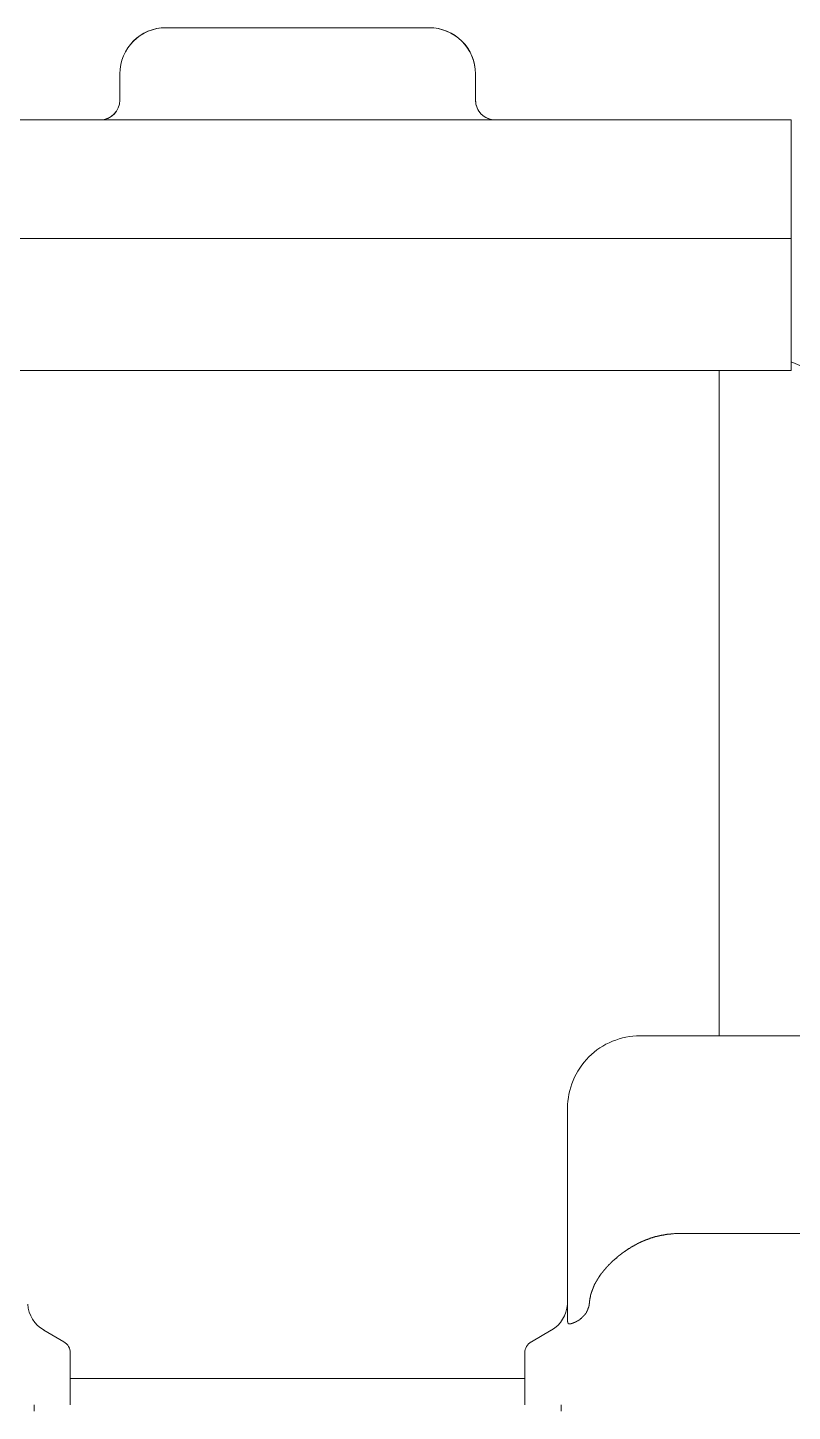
# Model space of a CAD drawing. Header units: millimetres. Extents: x 5194 to 16594, y 329 to 7592.
# Drawn here: x 10217.4 to 10333.5, y 3955.2 to 4165.2 of the extents above; entities that cross this region are included whole.
import ezdxf

# ---------------------------------------------------------------- set-up
doc = ezdxf.new("R2010")
doc.units = ezdxf.units.MM
doc.header["$MEASUREMENT"] = 0
doc.layers.add('PDF_Geometry', color=7, linetype='Continuous', true_color=0x231f20)

msp = doc.modelspace()

# ---------------------------------------------------------------- linework, layer by layer
at = {"layer": 'PDF_Geometry', "color": 0, "lineweight": 9}
for p, q in [((10238.4, 4165.17), (10278.4, 4165.17)), ((10278.4, 4165.17), (10238.42, 4165.17)), ((10231.4, 4158.18), (10231.38, 4154.18)), ((10231.38, 4154.18), (10231.38, 4158.18)), ((10285.41, 4158.18), (10285.41, 4154.18)), ((10285.41, 4154.18), (10285.41, 4158.18)), ((10183.39, 4151.18), (10333.37, 4151.18)), ((10333.37, 4113.16), (10333.37, 4151.17)), ((10333.37, 4133.18), (10183.39, 4133.18)), ((10451.55, 4064.5), (10333.37, 4114.47)), ((10333.37, 4113.16), (10183.39, 4113.16)), ((10322.39, 4012.18), (10322.39, 4113.16)), ((10310.41, 4012.18), (10366.39, 4012.18)), ((10299.38, 3968.82), (10299.38, 4001.19)), ((10311.85, 3981.41), (10311.81, 3981.41)), ((10311.81, 3981.41), (10311.81, 3981.38)), ((10311.88, 3981.43), (10311.85, 3981.41)), ((10311.9, 3981.43), (10311.88, 3981.43)), ((10311.92, 3981.45), (10311.9, 3981.43)), ((10311.94, 3981.45), (10311.92, 3981.45)), ((10311.99, 3981.45), (10311.94, 3981.45)), ((10312.03, 3981.47), (10311.99, 3981.47)), ((10311.99, 3981.47), (10311.99, 3981.45)), ((10312.08, 3981.5), (10312.03, 3981.5)), ((10312.03, 3981.5), (10312.03, 3981.47)), ((10312.12, 3981.5), (10312.08, 3981.5)), ((10312.17, 3981.52), (10312.12, 3981.52)), ((10312.12, 3981.52), (10312.12, 3981.5)), ((10312.21, 3981.52), (10312.17, 3981.52)), ((10312.26, 3981.54), (10312.21, 3981.54)), ((10312.21, 3981.54), (10312.21, 3981.52)), ((10312.28, 3981.56), (10312.26, 3981.54)), ((10312.3, 3981.56), (10312.28, 3981.56)), ((10312.32, 3981.56), (10312.3, 3981.56)), ((10312.35, 3981.59), (10312.32, 3981.56)), ((10312.37, 3981.59), (10312.35, 3981.59)), ((10312.41, 3981.59), (10312.37, 3981.59)), ((10312.44, 3981.61), (10312.41, 3981.61)), ((10312.41, 3981.61), (10312.41, 3981.59)), ((10312.46, 3981.61), (10312.44, 3981.61)), ((10312.48, 3981.63), (10312.46, 3981.63)), ((10312.46, 3981.63), (10312.46, 3981.61)), ((10312.5, 3981.63), (10312.48, 3981.63)), ((10312.53, 3981.63), (10312.5, 3981.63)), ((10312.55, 3981.63), (10312.53, 3981.63)), ((10312.59, 3981.65), (10312.55, 3981.63)), ((10312.62, 3981.65), (10312.59, 3981.65)), ((10312.64, 3981.65), (10312.62, 3981.65)), ((10312.66, 3981.68), (10312.64, 3981.68)), ((10312.64, 3981.68), (10312.64, 3981.65)), ((10312.68, 3981.68), (10312.66, 3981.68)), ((10312.71, 3981.7), (10312.68, 3981.7)), ((10312.68, 3981.7), (10312.68, 3981.68)), ((10313, 3981.74), (10312.71, 3981.7)), ((10313.04, 3981.77), (10313, 3981.77)), ((10313, 3981.77), (10313, 3981.74)), ((10313.07, 3981.77), (10313.04, 3981.77)), ((10313.09, 3981.77), (10313.07, 3981.77)), ((10313.13, 3981.77), (10313.09, 3981.77)), ((10313.18, 3981.79), (10313.13, 3981.79)), ((10313.13, 3981.79), (10313.13, 3981.77)), ((10313.2, 3981.79), (10313.18, 3981.79)), ((10313.22, 3981.81), (10313.2, 3981.79)), ((10313.25, 3981.81), (10313.22, 3981.81)), ((10313.29, 3981.83), (10313.25, 3981.81)), ((10313.34, 3981.83), (10313.29, 3981.83)), ((10313.36, 3981.83), (10313.34, 3981.83)), ((10313.38, 3981.83), (10313.36, 3981.83)), ((10313.4, 3981.86), (10313.38, 3981.83)), ((10313.43, 3981.86), (10313.4, 3981.86)), ((10313.45, 3981.86), (10313.43, 3981.86)), ((10313.47, 3981.86), (10313.45, 3981.86)), ((10313.52, 3981.88), (10313.47, 3981.88)), ((10313.47, 3981.88), (10313.47, 3981.86)), ((10313.54, 3981.88), (10313.52, 3981.88)), ((10313.56, 3981.88), (10313.54, 3981.88)), ((10313.58, 3981.88), (10313.56, 3981.88)), ((10313.61, 3981.88), (10313.58, 3981.88)), ((10313.65, 3981.9), (10313.61, 3981.88)), ((10313.7, 3981.9), (10313.65, 3981.9)), ((10313.72, 3981.9), (10313.7, 3981.9)), ((10313.74, 3981.92), (10313.72, 3981.9)), ((10313.76, 3981.92), (10313.74, 3981.92)), ((10313.79, 3981.92), (10313.76, 3981.92)), ((10313.81, 3981.95), (10313.79, 3981.92)), ((10313.83, 3981.95), (10313.81, 3981.95)), ((10313.88, 3981.95), (10313.83, 3981.95)), ((10313.9, 3981.95), (10313.88, 3981.95)), ((10313.92, 3981.95), (10313.9, 3981.95)), ((10313.94, 3981.95), (10313.92, 3981.95)), ((10313.97, 3981.95), (10313.94, 3981.95)), ((10313.99, 3981.97), (10313.97, 3981.95)), ((10314.01, 3981.97), (10313.99, 3981.97)), ((10314.06, 3981.97), (10314.01, 3981.97)), ((10314.1, 3981.97), (10314.06, 3981.97)), ((10314.12, 3981.99), (10314.1, 3981.99)), ((10314.1, 3981.99), (10314.1, 3981.97)), ((10314.15, 3981.99), (10314.12, 3981.99)), ((10314.17, 3981.99), (10314.15, 3981.99)), ((10314.19, 3981.99), (10314.17, 3981.99)), ((10314.21, 3982.01), (10314.19, 3982.01)), ((10314.19, 3982.01), (10314.19, 3981.99)), ((10314.26, 3982.01), (10314.21, 3982.01)), ((10314.28, 3982.01), (10314.26, 3982.01)), ((10314.46, 3982.04), (10314.28, 3982.01)), ((10314.48, 3982.04), (10314.46, 3982.04)), ((10314.53, 3982.06), (10314.48, 3982.04)), ((10314.55, 3982.06), (10314.53, 3982.06)), ((10314.57, 3982.06), (10314.55, 3982.06)), ((10314.62, 3982.06), (10314.57, 3982.06)), ((10314.66, 3982.06), (10314.62, 3982.06)), ((10314.69, 3982.06), (10314.66, 3982.06)), ((10314.71, 3982.06), (10314.69, 3982.06)), ((10314.73, 3982.06), (10314.71, 3982.06)), ((10314.75, 3982.08), (10314.73, 3982.06)), ((10314.8, 3982.08), (10314.75, 3982.08)), ((10314.82, 3982.08), (10314.8, 3982.08)), ((10314.84, 3982.08), (10314.82, 3982.08)), ((10314.87, 3982.08), (10314.84, 3982.08)), ((10314.89, 3982.08), (10314.87, 3982.08)), ((10314.91, 3982.1), (10314.89, 3982.08)), ((10314.93, 3982.1), (10314.91, 3982.1)), ((10314.98, 3982.1), (10314.93, 3982.1)), ((10315, 3982.1), (10314.98, 3982.1)), ((10315.02, 3982.1), (10315, 3982.1)), ((10315.05, 3982.1), (10315.02, 3982.1)), ((10315.07, 3982.1), (10315.05, 3982.1)), ((10315.09, 3982.13), (10315.07, 3982.13)), ((10315.07, 3982.13), (10315.07, 3982.1)), ((10315.11, 3982.13), (10315.09, 3982.13)), ((10315.14, 3982.13), (10315.11, 3982.13)), ((10315.43, 3982.15), (10315.14, 3982.13)), ((10315.45, 3982.15), (10315.43, 3982.15)), ((10315.79, 3982.17), (10315.45, 3982.15)), ((10315.81, 3982.17), (10315.79, 3982.17)), ((10315.83, 3982.17), (10315.81, 3982.17)), ((10316.51, 3982.17), (10315.83, 3982.17)), ((10316.53, 3982.17), (10316.51, 3982.17)), ((10388.38, 3982.17), (10316.53, 3982.17)), ((10307.88, 3979.34), (10307.86, 3979.31)), ((10307.86, 3979.31), (10307.86, 3979.29)), ((10307.91, 3979.34), (10307.88, 3979.34)), ((10307.95, 3979.36), (10307.91, 3979.34)), ((10307.97, 3979.4), (10307.95, 3979.38)), ((10307.95, 3979.38), (10307.95, 3979.36)), ((10308, 3979.4), (10307.97, 3979.4)), ((10308.04, 3979.43), (10308, 3979.4)), ((10308.06, 3979.43), (10308.04, 3979.43)), ((10308.09, 3979.47), (10308.06, 3979.45)), ((10308.06, 3979.45), (10308.06, 3979.43)), ((10308.11, 3979.49), (10308.09, 3979.47)), ((10308.13, 3979.49), (10308.11, 3979.49)), ((10308.15, 3979.52), (10308.13, 3979.49)), ((10308.2, 3979.54), (10308.15, 3979.54)), ((10308.15, 3979.54), (10308.15, 3979.52)), ((10308.22, 3979.54), (10308.2, 3979.54)), ((10308.24, 3979.56), (10308.22, 3979.54)), ((10308.27, 3979.61), (10308.24, 3979.58)), ((10308.24, 3979.58), (10308.24, 3979.56)), ((10308.29, 3979.61), (10308.27, 3979.61)), ((10308.33, 3979.63), (10308.29, 3979.61)), ((10308.38, 3979.65), (10308.33, 3979.65)), ((10308.33, 3979.65), (10308.33, 3979.63)), ((10308.42, 3979.7), (10308.38, 3979.7)), ((10308.38, 3979.7), (10308.38, 3979.67)), ((10308.38, 3979.67), (10308.38, 3979.65)), ((10308.45, 3979.72), (10308.42, 3979.7)), ((10308.47, 3979.72), (10308.45, 3979.72)), ((10308.49, 3979.76), (10308.47, 3979.74)), ((10308.47, 3979.74), (10308.47, 3979.72)), ((10308.51, 3979.76), (10308.49, 3979.76)), ((10308.56, 3979.79), (10308.51, 3979.76)), ((10308.6, 3979.81), (10308.56, 3979.81)), ((10308.56, 3979.81), (10308.56, 3979.79)), ((10308.63, 3979.83), (10308.6, 3979.81)), ((10308.65, 3979.83), (10308.63, 3979.83)), ((10308.67, 3979.88), (10308.65, 3979.85)), ((10308.65, 3979.85), (10308.65, 3979.83)), ((10308.69, 3979.88), (10308.67, 3979.88)), ((10308.72, 3979.88), (10308.69, 3979.88)), ((10308.74, 3979.9), (10308.72, 3979.88)), ((10308.78, 3979.92), (10308.74, 3979.92)), ((10308.74, 3979.92), (10308.74, 3979.9)), ((10308.83, 3979.94), (10308.78, 3979.92)), ((10308.85, 3979.97), (10308.83, 3979.97)), ((10308.83, 3979.97), (10308.83, 3979.94)), ((10308.87, 3979.97), (10308.85, 3979.97)), ((10308.9, 3979.99), (10308.87, 3979.97)), ((10308.92, 3980.01), (10308.9, 3979.99)), ((10308.96, 3980.03), (10308.92, 3980.01)), ((10308.99, 3980.03), (10308.96, 3980.03)), ((10309.01, 3980.08), (10308.99, 3980.06)), ((10308.99, 3980.06), (10308.99, 3980.03)), ((10309.03, 3980.1), (10309.01, 3980.08)), ((10309.05, 3980.1), (10309.03, 3980.1)), ((10309.07, 3980.1), (10309.05, 3980.1)), ((10309.12, 3980.15), (10309.07, 3980.12)), ((10309.07, 3980.12), (10309.07, 3980.1)), ((10309.16, 3980.15), (10309.12, 3980.15)), ((10309.19, 3980.17), (10309.16, 3980.17)), ((10309.16, 3980.17), (10309.16, 3980.15)), ((10309.21, 3980.19), (10309.19, 3980.17)), ((10309.25, 3980.21), (10309.21, 3980.21)), ((10309.21, 3980.21), (10309.21, 3980.19)), ((10309.3, 3980.24), (10309.25, 3980.21)), ((10309.34, 3980.26), (10309.3, 3980.26)), ((10309.3, 3980.26), (10309.3, 3980.24)), ((10309.37, 3980.28), (10309.34, 3980.28)), ((10309.34, 3980.28), (10309.34, 3980.26)), ((10309.39, 3980.3), (10309.37, 3980.28)), ((10309.43, 3980.33), (10309.39, 3980.3)), ((10309.48, 3980.33), (10309.43, 3980.33)), ((10309.52, 3980.35), (10309.48, 3980.35)), ((10309.48, 3980.35), (10309.48, 3980.33)), ((10309.55, 3980.37), (10309.52, 3980.37)), ((10309.52, 3980.37), (10309.52, 3980.35)), ((10309.57, 3980.39), (10309.55, 3980.37)), ((10309.59, 3980.42), (10309.57, 3980.39)), ((10309.61, 3980.42), (10309.59, 3980.42)), ((10309.66, 3980.44), (10309.61, 3980.42)), ((10309.7, 3980.46), (10309.66, 3980.44)), ((10309.75, 3980.46), (10309.7, 3980.46)), ((10309.77, 3980.51), (10309.75, 3980.48)), ((10309.75, 3980.48), (10309.75, 3980.46)), ((10309.79, 3980.51), (10309.77, 3980.51)), ((10309.84, 3980.53), (10309.79, 3980.51)), ((10309.88, 3980.55), (10309.84, 3980.53)), ((10309.91, 3980.57), (10309.88, 3980.55)), ((10309.93, 3980.57), (10309.91, 3980.57)), ((10309.95, 3980.6), (10309.93, 3980.6)), ((10309.93, 3980.6), (10309.93, 3980.57)), ((10309.97, 3980.62), (10309.95, 3980.6)), ((10310, 3980.64), (10309.97, 3980.62)), ((10310.04, 3980.64), (10310, 3980.64)), ((10310.06, 3980.66), (10310.04, 3980.64)), ((10310.09, 3980.66), (10310.06, 3980.66)), ((10310.13, 3980.69), (10310.09, 3980.69)), ((10310.09, 3980.69), (10310.09, 3980.66)), ((10310.15, 3980.71), (10310.13, 3980.71)), ((10310.13, 3980.71), (10310.13, 3980.69)), ((10310.18, 3980.71), (10310.15, 3980.71)), ((10310.22, 3980.73), (10310.18, 3980.71)), ((10310.24, 3980.75), (10310.22, 3980.75)), ((10310.22, 3980.75), (10310.22, 3980.73)), ((10310.27, 3980.75), (10310.24, 3980.75)), ((10310.29, 3980.75), (10310.27, 3980.75)), ((10310.31, 3980.78), (10310.29, 3980.75)), ((10310.36, 3980.8), (10310.31, 3980.8)), ((10310.31, 3980.8), (10310.31, 3980.78)), ((10310.4, 3980.82), (10310.36, 3980.82)), ((10310.36, 3980.82), (10310.36, 3980.8)), ((10310.44, 3980.84), (10310.4, 3980.82)), ((10310.46, 3980.84), (10310.44, 3980.84)), ((10310.48, 3980.84), (10310.46, 3980.84)), ((10310.5, 3980.87), (10310.48, 3980.87)), ((10310.48, 3980.87), (10310.48, 3980.84)), ((10310.53, 3980.89), (10310.5, 3980.87)), ((10310.57, 3980.91), (10310.53, 3980.89)), ((10310.62, 3980.91), (10310.57, 3980.91)), ((10310.64, 3980.93), (10310.62, 3980.91)), ((10310.66, 3980.96), (10310.64, 3980.93)), ((10310.68, 3980.96), (10310.66, 3980.96)), ((10310.71, 3980.96), (10310.68, 3980.96)), ((10310.75, 3980.98), (10310.71, 3980.98)), ((10310.71, 3980.98), (10310.71, 3980.96)), ((10310.8, 3981), (10310.75, 3981)), ((10310.75, 3981), (10310.75, 3980.98)), ((10310.82, 3981.02), (10310.8, 3981.02)), ((10310.8, 3981.02), (10310.8, 3981)), ((10310.84, 3981.02), (10310.82, 3981.02)), ((10310.86, 3981.02), (10310.84, 3981.02)), ((10310.89, 3981.05), (10310.86, 3981.02)), ((10310.93, 3981.07), (10310.89, 3981.05)), ((10310.98, 3981.07), (10310.93, 3981.07)), ((10311, 3981.09), (10310.98, 3981.07)), ((10311.02, 3981.11), (10311, 3981.09)), ((10311.04, 3981.11), (10311.02, 3981.11)), ((10311.07, 3981.14), (10311.04, 3981.11)), ((10311.09, 3981.14), (10311.07, 3981.14)), ((10311.11, 3981.14), (10311.09, 3981.14)), ((10311.16, 3981.16), (10311.11, 3981.14)), ((10311.18, 3981.16), (10311.16, 3981.16)), ((10311.2, 3981.18), (10311.18, 3981.16)), ((10311.22, 3981.2), (10311.2, 3981.18)), ((10311.25, 3981.2), (10311.22, 3981.2)), ((10311.27, 3981.2), (10311.25, 3981.2)), ((10311.29, 3981.2), (10311.27, 3981.2)), ((10311.34, 3981.23), (10311.29, 3981.23)), ((10311.29, 3981.23), (10311.29, 3981.2)), ((10311.36, 3981.23), (10311.34, 3981.23)), ((10311.38, 3981.23), (10311.36, 3981.23)), ((10311.4, 3981.25), (10311.38, 3981.25)), ((10311.38, 3981.25), (10311.38, 3981.23)), ((10311.43, 3981.27), (10311.4, 3981.27)), ((10311.4, 3981.27), (10311.4, 3981.25)), ((10311.45, 3981.27), (10311.43, 3981.27)), ((10311.49, 3981.27), (10311.45, 3981.27)), ((10311.52, 3981.29), (10311.49, 3981.27)), ((10311.54, 3981.29), (10311.52, 3981.29)), ((10311.56, 3981.32), (10311.54, 3981.29)), ((10311.58, 3981.32), (10311.56, 3981.32)), ((10311.61, 3981.34), (10311.58, 3981.34)), ((10311.58, 3981.34), (10311.58, 3981.32)), ((10311.63, 3981.34), (10311.61, 3981.34)), ((10311.67, 3981.34), (10311.63, 3981.34)), ((10311.7, 3981.36), (10311.67, 3981.34)), ((10311.72, 3981.36), (10311.7, 3981.36)), ((10311.74, 3981.38), (10311.72, 3981.36)), ((10311.76, 3981.38), (10311.74, 3981.38)), ((10311.79, 3981.38), (10311.76, 3981.38)), ((10311.81, 3981.38), (10311.79, 3981.38)), ((10305.48, 3977.2), (10305.43, 3977.2)), ((10305.43, 3977.2), (10305.43, 3977.18)), ((10305.5, 3977.27), (10305.48, 3977.25)), ((10305.48, 3977.25), (10305.48, 3977.22)), ((10305.48, 3977.22), (10305.48, 3977.2)), ((10305.52, 3977.27), (10305.5, 3977.27)), ((10305.54, 3977.29), (10305.52, 3977.27)), ((10305.57, 3977.31), (10305.54, 3977.31)), ((10305.54, 3977.31), (10305.54, 3977.29)), ((10305.59, 3977.34), (10305.57, 3977.34)), ((10305.57, 3977.34), (10305.57, 3977.31)), ((10305.61, 3977.38), (10305.59, 3977.36)), ((10305.59, 3977.36), (10305.59, 3977.34)), ((10305.66, 3977.4), (10305.61, 3977.38)), ((10305.68, 3977.45), (10305.66, 3977.43)), ((10305.66, 3977.43), (10305.66, 3977.4)), ((10305.7, 3977.45), (10305.68, 3977.45)), ((10305.72, 3977.49), (10305.7, 3977.47)), ((10305.7, 3977.47), (10305.7, 3977.45)), ((10305.75, 3977.49), (10305.72, 3977.49)), ((10305.77, 3977.54), (10305.75, 3977.52)), ((10305.75, 3977.52), (10305.75, 3977.49)), ((10305.79, 3977.54), (10305.77, 3977.54)), ((10305.84, 3977.58), (10305.79, 3977.58)), ((10305.79, 3977.58), (10305.79, 3977.56)), ((10305.79, 3977.56), (10305.79, 3977.54)), ((10305.86, 3977.61), (10305.84, 3977.58)), ((10305.88, 3977.63), (10305.86, 3977.63)), ((10305.86, 3977.63), (10305.86, 3977.61)), ((10305.9, 3977.65), (10305.88, 3977.63)), ((10305.93, 3977.67), (10305.9, 3977.67)), ((10305.9, 3977.67), (10305.9, 3977.65)), ((10305.95, 3977.7), (10305.93, 3977.7)), ((10305.93, 3977.7), (10305.93, 3977.67)), ((10305.97, 3977.74), (10305.95, 3977.72)), ((10305.95, 3977.72), (10305.95, 3977.7)), ((10306.02, 3977.74), (10305.97, 3977.74)), ((10306.06, 3977.81), (10306.02, 3977.78)), ((10306.02, 3977.78), (10306.02, 3977.76)), ((10306.02, 3977.76), (10306.02, 3977.74)), ((10306.08, 3977.83), (10306.06, 3977.81)), ((10306.11, 3977.85), (10306.08, 3977.83)), ((10306.13, 3977.87), (10306.11, 3977.87)), ((10306.11, 3977.87), (10306.11, 3977.85)), ((10306.15, 3977.9), (10306.13, 3977.87)), ((10306.17, 3977.92), (10306.15, 3977.92)), ((10306.15, 3977.92), (10306.15, 3977.9)), ((10306.22, 3977.96), (10306.17, 3977.94)), ((10306.17, 3977.94), (10306.17, 3977.92)), ((10306.26, 3978.01), (10306.22, 3977.99)), ((10306.22, 3977.99), (10306.22, 3977.96)), ((10306.29, 3978.03), (10306.26, 3978.01)), ((10306.31, 3978.05), (10306.29, 3978.03)), ((10306.33, 3978.08), (10306.31, 3978.05)), ((10306.35, 3978.1), (10306.33, 3978.08)), ((10306.4, 3978.12), (10306.35, 3978.12)), ((10306.35, 3978.12), (10306.35, 3978.1)), ((10306.42, 3978.14), (10306.4, 3978.12)), ((10306.44, 3978.17), (10306.42, 3978.14)), ((10306.47, 3978.19), (10306.44, 3978.19)), ((10306.44, 3978.19), (10306.44, 3978.17)), ((10306.49, 3978.21), (10306.47, 3978.19)), ((10306.51, 3978.23), (10306.49, 3978.23)), ((10306.49, 3978.23), (10306.49, 3978.21)), ((10306.53, 3978.23), (10306.51, 3978.23)), ((10306.58, 3978.28), (10306.53, 3978.26)), ((10306.53, 3978.26), (10306.53, 3978.23)), ((10306.6, 3978.3), (10306.58, 3978.3)), ((10306.58, 3978.3), (10306.58, 3978.28)), ((10306.62, 3978.32), (10306.6, 3978.3)), ((10306.65, 3978.35), (10306.62, 3978.35)), ((10306.62, 3978.35), (10306.62, 3978.32)), ((10306.85, 3978.5), (10306.65, 3978.35)), ((10306.89, 3978.55), (10306.85, 3978.53)), ((10306.85, 3978.53), (10306.85, 3978.5)), ((10306.94, 3978.59), (10306.89, 3978.57)), ((10306.89, 3978.57), (10306.89, 3978.55)), ((10306.96, 3978.62), (10306.94, 3978.59)), ((10306.98, 3978.62), (10306.96, 3978.62)), ((10307.01, 3978.66), (10306.98, 3978.64)), ((10306.98, 3978.64), (10306.98, 3978.62)), ((10307.03, 3978.66), (10307.01, 3978.66)), ((10307.05, 3978.68), (10307.03, 3978.68)), ((10307.03, 3978.68), (10307.03, 3978.66)), ((10307.07, 3978.71), (10307.05, 3978.68)), ((10307.12, 3978.73), (10307.07, 3978.73)), ((10307.07, 3978.73), (10307.07, 3978.71)), ((10307.14, 3978.75), (10307.12, 3978.73)), ((10307.16, 3978.8), (10307.14, 3978.8)), ((10307.14, 3978.8), (10307.14, 3978.77)), ((10307.14, 3978.77), (10307.14, 3978.75)), ((10307.19, 3978.8), (10307.16, 3978.8)), ((10307.23, 3978.84), (10307.19, 3978.82)), ((10307.19, 3978.82), (10307.19, 3978.8)), ((10307.28, 3978.86), (10307.23, 3978.86)), ((10307.23, 3978.86), (10307.23, 3978.84)), ((10307.32, 3978.91), (10307.28, 3978.89)), ((10307.28, 3978.89), (10307.28, 3978.86)), ((10307.34, 3978.93), (10307.32, 3978.91)), ((10307.37, 3978.93), (10307.34, 3978.93)), ((10307.39, 3978.95), (10307.37, 3978.95)), ((10307.37, 3978.95), (10307.37, 3978.93)), ((10307.41, 3978.98), (10307.39, 3978.95)), ((10307.46, 3979), (10307.41, 3979)), ((10307.41, 3979), (10307.41, 3978.98)), ((10307.5, 3979.04), (10307.46, 3979.02)), ((10307.46, 3979.02), (10307.46, 3979)), ((10307.52, 3979.04), (10307.5, 3979.04)), ((10307.55, 3979.07), (10307.52, 3979.04)), ((10307.57, 3979.11), (10307.55, 3979.09)), ((10307.55, 3979.09), (10307.55, 3979.07)), ((10307.59, 3979.11), (10307.57, 3979.11)), ((10307.61, 3979.13), (10307.59, 3979.11)), ((10307.64, 3979.16), (10307.61, 3979.13)), ((10307.68, 3979.18), (10307.64, 3979.16)), ((10307.7, 3979.2), (10307.68, 3979.18)), ((10307.73, 3979.2), (10307.7, 3979.2)), ((10307.75, 3979.22), (10307.73, 3979.22)), ((10307.73, 3979.22), (10307.73, 3979.2)), ((10307.77, 3979.25), (10307.75, 3979.22)), ((10307.79, 3979.27), (10307.77, 3979.25)), ((10307.82, 3979.29), (10307.79, 3979.27)), ((10307.86, 3979.29), (10307.82, 3979.29)), ((10303.88, 3975.11), (10303.86, 3975.11)), ((10303.86, 3975.11), (10303.86, 3975.09)), ((10303.9, 3975.15), (10303.88, 3975.13)), ((10303.88, 3975.13), (10303.88, 3975.11)), ((10303.92, 3975.2), (10303.9, 3975.2)), ((10303.9, 3975.2), (10303.9, 3975.18)), ((10303.9, 3975.18), (10303.9, 3975.15)), ((10303.95, 3975.22), (10303.92, 3975.2)), ((10303.97, 3975.27), (10303.95, 3975.24)), ((10303.95, 3975.24), (10303.95, 3975.22)), ((10303.99, 3975.29), (10303.97, 3975.29)), ((10303.97, 3975.29), (10303.97, 3975.27)), ((10304.04, 3975.36), (10303.99, 3975.33)), ((10303.99, 3975.33), (10303.99, 3975.31)), ((10303.99, 3975.31), (10303.99, 3975.29)), ((10304.06, 3975.4), (10304.04, 3975.38)), ((10304.04, 3975.38), (10304.04, 3975.36)), ((10304.08, 3975.42), (10304.06, 3975.4)), ((10304.1, 3975.47), (10304.08, 3975.47)), ((10304.08, 3975.47), (10304.08, 3975.45)), ((10304.08, 3975.45), (10304.08, 3975.42)), ((10304.13, 3975.51), (10304.1, 3975.49)), ((10304.1, 3975.49), (10304.1, 3975.47)), ((10304.15, 3975.54), (10304.13, 3975.54)), ((10304.13, 3975.54), (10304.13, 3975.51)), ((10304.17, 3975.58), (10304.15, 3975.56)), ((10304.15, 3975.56), (10304.15, 3975.54)), ((10304.22, 3975.63), (10304.17, 3975.6)), ((10304.17, 3975.6), (10304.17, 3975.58)), ((10304.24, 3975.67), (10304.22, 3975.65)), ((10304.22, 3975.65), (10304.22, 3975.63)), ((10304.26, 3975.67), (10304.24, 3975.67)), ((10304.28, 3975.74), (10304.26, 3975.72)), ((10304.26, 3975.72), (10304.26, 3975.69)), ((10304.26, 3975.69), (10304.26, 3975.67)), ((10304.31, 3975.76), (10304.28, 3975.74)), ((10304.33, 3975.83), (10304.31, 3975.81)), ((10304.31, 3975.81), (10304.31, 3975.78)), ((10304.31, 3975.78), (10304.31, 3975.76)), ((10304.37, 3975.87), (10304.33, 3975.85)), ((10304.33, 3975.85), (10304.33, 3975.83)), ((10304.4, 3975.92), (10304.37, 3975.9)), ((10304.37, 3975.9), (10304.37, 3975.87)), ((10304.42, 3975.96), (10304.4, 3975.94)), ((10304.4, 3975.94), (10304.4, 3975.92)), ((10304.44, 3975.99), (10304.42, 3975.96)), ((10304.46, 3976.01), (10304.44, 3976.01)), ((10304.44, 3976.01), (10304.44, 3975.99)), ((10304.49, 3976.05), (10304.46, 3976.03)), ((10304.46, 3976.03), (10304.46, 3976.01)), ((10304.51, 3976.08), (10304.49, 3976.08)), ((10304.49, 3976.08), (10304.49, 3976.05)), ((10304.55, 3976.12), (10304.51, 3976.12)), ((10304.51, 3976.12), (10304.51, 3976.1)), ((10304.51, 3976.1), (10304.51, 3976.08)), ((10304.58, 3976.17), (10304.55, 3976.14)), ((10304.55, 3976.14), (10304.55, 3976.12)), ((10304.6, 3976.17), (10304.58, 3976.17)), ((10304.62, 3976.21), (10304.6, 3976.21)), ((10304.6, 3976.21), (10304.6, 3976.19)), ((10304.6, 3976.19), (10304.6, 3976.17)), ((10304.64, 3976.21), (10304.62, 3976.21)), ((10304.67, 3976.28), (10304.64, 3976.28)), ((10304.64, 3976.28), (10304.64, 3976.26)), ((10304.64, 3976.26), (10304.64, 3976.23)), ((10304.64, 3976.23), (10304.64, 3976.21)), ((10304.69, 3976.28), (10304.67, 3976.28)), ((10304.73, 3976.32), (10304.69, 3976.32)), ((10304.69, 3976.32), (10304.69, 3976.3)), ((10304.69, 3976.3), (10304.69, 3976.28)), ((10304.76, 3976.39), (10304.73, 3976.37)), ((10304.73, 3976.37), (10304.73, 3976.35)), ((10304.73, 3976.35), (10304.73, 3976.32)), ((10304.78, 3976.39), (10304.76, 3976.39)), ((10304.8, 3976.46), (10304.78, 3976.44)), ((10304.78, 3976.44), (10304.78, 3976.41)), ((10304.78, 3976.41), (10304.78, 3976.39)), ((10304.82, 3976.46), (10304.8, 3976.46)), ((10304.85, 3976.5), (10304.82, 3976.48)), ((10304.82, 3976.48), (10304.82, 3976.46)), ((10304.87, 3976.53), (10304.85, 3976.5)), ((10304.91, 3976.57), (10304.87, 3976.55)), ((10304.87, 3976.55), (10304.87, 3976.53)), ((10304.96, 3976.62), (10304.91, 3976.59)), ((10304.91, 3976.59), (10304.91, 3976.57)), ((10304.98, 3976.64), (10304.96, 3976.64)), ((10304.96, 3976.64), (10304.96, 3976.62)), ((10305, 3976.68), (10304.98, 3976.66)), ((10304.98, 3976.66), (10304.98, 3976.64)), ((10305.03, 3976.71), (10305, 3976.68)), ((10305.05, 3976.73), (10305.03, 3976.71)), ((10305.09, 3976.77), (10305.05, 3976.75)), ((10305.05, 3976.75), (10305.05, 3976.73)), ((10305.14, 3976.82), (10305.09, 3976.82)), ((10305.09, 3976.82), (10305.09, 3976.8)), ((10305.09, 3976.8), (10305.09, 3976.77)), ((10305.16, 3976.86), (10305.14, 3976.84)), ((10305.14, 3976.84), (10305.14, 3976.82)), ((10305.18, 3976.89), (10305.16, 3976.89)), ((10305.16, 3976.89), (10305.16, 3976.86)), ((10305.21, 3976.91), (10305.18, 3976.89)), ((10305.23, 3976.95), (10305.21, 3976.93)), ((10305.21, 3976.93), (10305.21, 3976.91)), ((10305.25, 3976.98), (10305.23, 3976.95)), ((10305.3, 3977.04), (10305.25, 3977.02)), ((10305.25, 3977.02), (10305.25, 3977)), ((10305.25, 3977), (10305.25, 3976.98)), ((10305.32, 3977.07), (10305.3, 3977.04)), ((10305.34, 3977.09), (10305.32, 3977.07)), ((10305.36, 3977.11), (10305.34, 3977.09)), ((10305.39, 3977.11), (10305.36, 3977.11)), ((10305.41, 3977.16), (10305.39, 3977.13)), ((10305.39, 3977.13), (10305.39, 3977.11)), ((10305.43, 3977.18), (10305.41, 3977.16)), ((10302.96, 3973.02), (10302.94, 3973.02)), ((10302.94, 3973.02), (10302.94, 3972.99)), ((10302.98, 3973.06), (10302.96, 3973.06)), ((10302.96, 3973.06), (10302.96, 3973.04)), ((10302.96, 3973.04), (10302.96, 3973.02)), ((10303, 3973.17), (10302.98, 3973.15)), ((10302.98, 3973.15), (10302.98, 3973.13)), ((10302.98, 3973.13), (10302.98, 3973.11)), ((10302.98, 3973.11), (10302.98, 3973.08)), ((10302.98, 3973.08), (10302.98, 3973.06)), ((10303.03, 3973.24), (10303, 3973.22)), ((10303, 3973.22), (10303, 3973.2)), ((10303, 3973.2), (10303, 3973.17)), ((10303.05, 3973.31), (10303.03, 3973.31)), ((10303.03, 3973.31), (10303.03, 3973.29)), ((10303.03, 3973.29), (10303.03, 3973.26)), ((10303.03, 3973.26), (10303.03, 3973.24)), ((10303.07, 3973.38), (10303.05, 3973.35)), ((10303.05, 3973.35), (10303.05, 3973.33)), ((10303.05, 3973.33), (10303.05, 3973.31)), ((10303.12, 3973.47), (10303.07, 3973.44)), ((10303.07, 3973.44), (10303.07, 3973.42)), ((10303.07, 3973.42), (10303.07, 3973.4)), ((10303.07, 3973.4), (10303.07, 3973.38)), ((10303.14, 3973.56), (10303.12, 3973.53)), ((10303.12, 3973.53), (10303.12, 3973.51)), ((10303.12, 3973.51), (10303.12, 3973.49)), ((10303.12, 3973.49), (10303.12, 3973.47)), ((10303.16, 3973.6), (10303.14, 3973.6)), ((10303.14, 3973.6), (10303.14, 3973.58)), ((10303.14, 3973.58), (10303.14, 3973.56)), ((10303.18, 3973.69), (10303.16, 3973.67)), ((10303.16, 3973.67), (10303.16, 3973.65)), ((10303.16, 3973.65), (10303.16, 3973.62)), ((10303.16, 3973.62), (10303.16, 3973.6)), ((10303.21, 3973.74), (10303.18, 3973.71)), ((10303.18, 3973.71), (10303.18, 3973.69)), ((10303.23, 3973.8), (10303.21, 3973.78)), ((10303.21, 3973.78), (10303.21, 3973.76)), ((10303.21, 3973.76), (10303.21, 3973.74)), ((10303.25, 3973.85), (10303.23, 3973.83)), ((10303.23, 3973.83), (10303.23, 3973.8)), ((10303.3, 3973.92), (10303.25, 3973.92)), ((10303.25, 3973.92), (10303.25, 3973.89)), ((10303.25, 3973.89), (10303.25, 3973.87)), ((10303.25, 3973.87), (10303.25, 3973.85)), ((10303.32, 3973.98), (10303.3, 3973.98)), ((10303.3, 3973.98), (10303.3, 3973.96)), ((10303.3, 3973.96), (10303.3, 3973.94)), ((10303.3, 3973.94), (10303.3, 3973.92)), ((10303.34, 3974.05), (10303.32, 3974.03)), ((10303.32, 3974.03), (10303.32, 3974.01)), ((10303.32, 3974.01), (10303.32, 3973.98)), ((10303.36, 3974.12), (10303.34, 3974.1)), ((10303.34, 3974.1), (10303.34, 3974.07)), ((10303.34, 3974.07), (10303.34, 3974.05)), ((10303.39, 3974.23), (10303.36, 3974.21)), ((10303.36, 3974.21), (10303.36, 3974.19)), ((10303.36, 3974.19), (10303.36, 3974.16)), ((10303.36, 3974.16), (10303.36, 3974.14)), ((10303.36, 3974.14), (10303.36, 3974.12)), ((10303.41, 3974.25), (10303.39, 3974.23)), ((10303.45, 3974.3), (10303.41, 3974.3)), ((10303.41, 3974.3), (10303.41, 3974.28)), ((10303.41, 3974.28), (10303.41, 3974.25)), ((10303.48, 3974.37), (10303.45, 3974.37)), ((10303.45, 3974.37), (10303.45, 3974.34)), ((10303.45, 3974.34), (10303.45, 3974.32)), ((10303.45, 3974.32), (10303.45, 3974.3)), ((10303.5, 3974.43), (10303.48, 3974.41)), ((10303.48, 3974.41), (10303.48, 3974.39)), ((10303.48, 3974.39), (10303.48, 3974.37)), ((10303.52, 3974.48), (10303.5, 3974.48)), ((10303.5, 3974.48), (10303.5, 3974.46)), ((10303.5, 3974.46), (10303.5, 3974.43)), ((10303.54, 3974.52), (10303.52, 3974.5)), ((10303.52, 3974.5), (10303.52, 3974.48)), ((10303.57, 3974.57), (10303.54, 3974.55)), ((10303.54, 3974.55), (10303.54, 3974.52)), ((10303.59, 3974.59), (10303.57, 3974.59)), ((10303.57, 3974.59), (10303.57, 3974.57)), ((10303.63, 3974.66), (10303.59, 3974.66)), ((10303.59, 3974.66), (10303.59, 3974.64)), ((10303.59, 3974.64), (10303.59, 3974.61)), ((10303.59, 3974.61), (10303.59, 3974.59)), ((10303.68, 3974.75), (10303.63, 3974.75)), ((10303.63, 3974.75), (10303.63, 3974.73)), ((10303.63, 3974.73), (10303.63, 3974.7)), ((10303.63, 3974.7), (10303.63, 3974.68)), ((10303.63, 3974.68), (10303.63, 3974.66)), ((10303.7, 3974.79), (10303.68, 3974.79)), ((10303.68, 3974.79), (10303.68, 3974.77)), ((10303.68, 3974.77), (10303.68, 3974.75)), ((10303.72, 3974.84), (10303.7, 3974.82)), ((10303.7, 3974.82), (10303.7, 3974.79)), ((10303.75, 3974.91), (10303.72, 3974.88)), ((10303.72, 3974.88), (10303.72, 3974.86)), ((10303.72, 3974.86), (10303.72, 3974.84)), ((10303.77, 3974.91), (10303.75, 3974.91)), ((10303.81, 3974.97), (10303.77, 3974.97)), ((10303.77, 3974.97), (10303.77, 3974.95)), ((10303.77, 3974.95), (10303.77, 3974.93)), ((10303.77, 3974.93), (10303.77, 3974.91)), ((10303.86, 3975.06), (10303.81, 3975.04)), ((10303.81, 3975.04), (10303.81, 3975.02)), ((10303.81, 3975.02), (10303.81, 3975)), ((10303.81, 3975), (10303.81, 3974.97)), ((10303.86, 3975.09), (10303.86, 3975.06)), ((10302.58, 3970.9), (10302.54, 3970.9)), ((10302.54, 3970.9), (10302.54, 3970.88)), ((10302.6, 3971.01), (10302.58, 3971.01)), ((10302.58, 3971.01), (10302.58, 3970.99)), ((10302.58, 3970.99), (10302.58, 3970.97)), ((10302.58, 3970.97), (10302.58, 3970.94)), ((10302.58, 3970.94), (10302.58, 3970.92)), ((10302.58, 3970.92), (10302.58, 3970.9)), ((10302.63, 3971.1), (10302.6, 3971.08)), ((10302.6, 3971.08), (10302.6, 3971.06)), ((10302.6, 3971.06), (10302.6, 3971.03)), ((10302.6, 3971.03), (10302.6, 3971.01)), ((10302.65, 3971.21), (10302.63, 3971.21)), ((10302.63, 3971.21), (10302.63, 3971.19)), ((10302.63, 3971.19), (10302.63, 3971.17)), ((10302.63, 3971.17), (10302.63, 3971.15)), ((10302.63, 3971.15), (10302.63, 3971.12)), ((10302.63, 3971.12), (10302.63, 3971.1)), ((10302.67, 3971.3), (10302.65, 3971.28)), ((10302.65, 3971.28), (10302.65, 3971.26)), ((10302.65, 3971.26), (10302.65, 3971.24)), ((10302.65, 3971.24), (10302.65, 3971.21)), ((10302.72, 3971.53), (10302.67, 3971.53)), ((10302.67, 3971.53), (10302.67, 3971.51)), ((10302.67, 3971.51), (10302.67, 3971.48)), ((10302.67, 3971.48), (10302.67, 3971.46)), ((10302.67, 3971.46), (10302.67, 3971.44)), ((10302.67, 3971.44), (10302.67, 3971.42)), ((10302.67, 3971.42), (10302.67, 3971.39)), ((10302.67, 3971.39), (10302.67, 3971.37)), ((10302.67, 3971.37), (10302.67, 3971.35)), ((10302.67, 3971.35), (10302.67, 3971.33)), ((10302.67, 3971.33), (10302.67, 3971.3)), ((10302.76, 3972.03), (10302.71, 3972.01)), ((10302.71, 3972.01), (10302.71, 3971.65)), ((10302.71, 3971.65), (10302.71, 3971.62)), ((10302.72, 3971.62), (10302.72, 3971.6)), ((10302.72, 3971.6), (10302.72, 3971.57)), ((10302.72, 3971.57), (10302.72, 3971.55)), ((10302.72, 3971.55), (10302.72, 3971.53)), ((10302.78, 3972.25), (10302.76, 3972.23)), ((10302.76, 3972.23), (10302.76, 3972.21)), ((10302.76, 3972.21), (10302.76, 3972.19)), ((10302.76, 3972.19), (10302.76, 3972.16)), ((10302.76, 3972.16), (10302.76, 3972.14)), ((10302.76, 3972.14), (10302.76, 3972.12)), ((10302.76, 3972.12), (10302.76, 3972.1)), ((10302.76, 3972.1), (10302.76, 3972.07)), ((10302.76, 3972.07), (10302.76, 3972.05)), ((10302.76, 3972.05), (10302.76, 3972.03)), ((10302.8, 3972.34), (10302.78, 3972.32)), ((10302.78, 3972.32), (10302.78, 3972.3)), ((10302.78, 3972.3), (10302.78, 3972.28)), ((10302.78, 3972.28), (10302.78, 3972.25)), ((10302.82, 3972.5), (10302.8, 3972.48)), ((10302.8, 3972.48), (10302.8, 3972.46)), ((10302.8, 3972.46), (10302.8, 3972.43)), ((10302.8, 3972.43), (10302.8, 3972.41)), ((10302.8, 3972.41), (10302.8, 3972.39)), ((10302.8, 3972.39), (10302.8, 3972.37)), ((10302.8, 3972.37), (10302.8, 3972.34)), ((10302.85, 3972.57), (10302.82, 3972.54)), ((10302.82, 3972.54), (10302.82, 3972.52)), ((10302.82, 3972.52), (10302.82, 3972.5)), ((10302.87, 3972.7), (10302.85, 3972.7)), ((10302.85, 3972.7), (10302.85, 3972.68)), ((10302.85, 3972.68), (10302.85, 3972.66)), ((10302.85, 3972.66), (10302.85, 3972.63)), ((10302.85, 3972.63), (10302.85, 3972.61)), ((10302.85, 3972.61), (10302.85, 3972.59)), ((10302.85, 3972.59), (10302.85, 3972.57)), ((10302.89, 3972.77), (10302.87, 3972.75)), ((10302.87, 3972.75), (10302.87, 3972.72)), ((10302.87, 3972.72), (10302.87, 3972.7)), ((10302.94, 3972.88), (10302.89, 3972.88)), ((10302.89, 3972.88), (10302.89, 3972.86)), ((10302.89, 3972.86), (10302.89, 3972.84)), ((10302.89, 3972.84), (10302.89, 3972.81)), ((10302.89, 3972.81), (10302.89, 3972.79)), ((10302.89, 3972.79), (10302.89, 3972.77)), ((10302.94, 3972.99), (10302.94, 3972.97)), ((10302.94, 3972.97), (10302.94, 3972.95)), ((10302.94, 3972.95), (10302.94, 3972.93)), ((10302.94, 3972.93), (10302.94, 3972.9)), ((10302.94, 3972.9), (10302.94, 3972.88)), ((10299.39, 3968.78), (10299.39, 3968.81)), ((10300.74, 3968.81), (10300.69, 3968.81)), ((10300.69, 3968.81), (10300.69, 3968.78)), ((10300.76, 3968.81), (10300.74, 3968.81)), ((10300.78, 3968.83), (10300.76, 3968.81)), ((10300.8, 3968.85), (10300.78, 3968.85)), ((10300.78, 3968.85), (10300.78, 3968.83)), ((10300.83, 3968.85), (10300.8, 3968.85)), ((10300.85, 3968.87), (10300.83, 3968.87)), ((10300.83, 3968.87), (10300.83, 3968.85)), ((10300.87, 3968.87), (10300.85, 3968.87)), ((10300.92, 3968.9), (10300.87, 3968.9)), ((10300.87, 3968.9), (10300.87, 3968.87)), ((10300.94, 3968.92), (10300.92, 3968.92)), ((10300.92, 3968.92), (10300.92, 3968.9)), ((10300.96, 3968.92), (10300.94, 3968.92)), ((10300.98, 3968.94), (10300.96, 3968.94)), ((10300.96, 3968.94), (10300.96, 3968.92)), ((10301.01, 3968.96), (10300.98, 3968.96)), ((10300.98, 3968.96), (10300.98, 3968.94)), ((10301.03, 3968.99), (10301.01, 3968.99)), ((10301.01, 3968.99), (10301.01, 3968.96)), ((10301.05, 3968.99), (10301.03, 3968.99)), ((10301.1, 3969.01), (10301.05, 3969.01)), ((10301.05, 3969.01), (10301.05, 3968.99)), ((10301.12, 3969.03), (10301.1, 3969.03)), ((10301.1, 3969.03), (10301.1, 3969.01)), ((10301.14, 3969.05), (10301.12, 3969.05)), ((10301.12, 3969.05), (10301.12, 3969.03)), ((10301.16, 3969.08), (10301.14, 3969.05)), ((10301.19, 3969.08), (10301.16, 3969.08)), ((10301.21, 3969.1), (10301.19, 3969.1)), ((10301.19, 3969.1), (10301.19, 3969.08)), ((10301.23, 3969.1), (10301.21, 3969.1)), ((10301.28, 3969.14), (10301.23, 3969.14)), ((10301.23, 3969.14), (10301.23, 3969.12)), ((10301.23, 3969.12), (10301.23, 3969.1)), ((10301.3, 3969.17), (10301.28, 3969.17)), ((10301.28, 3969.17), (10301.28, 3969.14)), ((10301.32, 3969.21), (10301.3, 3969.19)), ((10301.3, 3969.19), (10301.3, 3969.17)), ((10301.34, 3969.21), (10301.32, 3969.21)), ((10301.37, 3969.23), (10301.34, 3969.23)), ((10301.34, 3969.23), (10301.34, 3969.21)), ((10301.39, 3969.26), (10301.37, 3969.23)), ((10301.43, 3969.28), (10301.39, 3969.28)), ((10301.39, 3969.28), (10301.39, 3969.26)), ((10301.48, 3969.3), (10301.43, 3969.3)), ((10301.43, 3969.3), (10301.43, 3969.28)), ((10301.5, 3969.35), (10301.48, 3969.32)), ((10301.48, 3969.32), (10301.48, 3969.3)), ((10301.52, 3969.37), (10301.5, 3969.35)), ((10301.55, 3969.37), (10301.52, 3969.37)), ((10301.57, 3969.39), (10301.55, 3969.39)), ((10301.55, 3969.39), (10301.55, 3969.37)), ((10301.59, 3969.41), (10301.57, 3969.41)), ((10301.57, 3969.41), (10301.57, 3969.39)), ((10301.61, 3969.44), (10301.59, 3969.44)), ((10301.59, 3969.44), (10301.59, 3969.41)), ((10301.66, 3969.48), (10301.61, 3969.48)), ((10301.61, 3969.48), (10301.61, 3969.46)), ((10301.61, 3969.46), (10301.61, 3969.44)), ((10301.68, 3969.5), (10301.66, 3969.48)), ((10301.7, 3969.53), (10301.68, 3969.53)), ((10301.68, 3969.53), (10301.68, 3969.5)), ((10301.73, 3969.55), (10301.7, 3969.55)), ((10301.7, 3969.55), (10301.7, 3969.53)), ((10301.75, 3969.57), (10301.73, 3969.57)), ((10301.73, 3969.57), (10301.73, 3969.55)), ((10301.77, 3969.59), (10301.75, 3969.59)), ((10301.75, 3969.59), (10301.75, 3969.57)), ((10301.79, 3969.62), (10301.77, 3969.62)), ((10301.77, 3969.62), (10301.77, 3969.59)), ((10301.84, 3969.66), (10301.79, 3969.66)), ((10301.79, 3969.66), (10301.79, 3969.64)), ((10301.79, 3969.64), (10301.79, 3969.62)), ((10301.86, 3969.68), (10301.84, 3969.68)), ((10301.84, 3969.68), (10301.84, 3969.66)), ((10301.88, 3969.71), (10301.86, 3969.71)), ((10301.86, 3969.71), (10301.86, 3969.68)), ((10301.91, 3969.75), (10301.88, 3969.75)), ((10301.88, 3969.75), (10301.88, 3969.73)), ((10301.88, 3969.73), (10301.88, 3969.71)), ((10301.93, 3969.75), (10301.91, 3969.75)), ((10301.95, 3969.8), (10301.93, 3969.8)), ((10301.93, 3969.8), (10301.93, 3969.77)), ((10301.93, 3969.77), (10301.93, 3969.75)), ((10301.97, 3969.82), (10301.95, 3969.8)), ((10302.02, 3969.84), (10301.97, 3969.84)), ((10301.97, 3969.84), (10301.97, 3969.82)), ((10302.04, 3969.91), (10302.02, 3969.91)), ((10302.02, 3969.91), (10302.02, 3969.89)), ((10302.02, 3969.89), (10302.02, 3969.86)), ((10302.02, 3969.86), (10302.02, 3969.84)), ((10302.06, 3969.91), (10302.04, 3969.91)), ((10302.09, 3969.98), (10302.06, 3969.95)), ((10302.06, 3969.95), (10302.06, 3969.93)), ((10302.06, 3969.93), (10302.06, 3969.91)), ((10302.11, 3969.98), (10302.09, 3969.98)), ((10302.13, 3970.02), (10302.11, 3970.02)), ((10302.11, 3970.02), (10302.11, 3970)), ((10302.11, 3970), (10302.11, 3969.98)), ((10302.15, 3970.04), (10302.13, 3970.04)), ((10302.13, 3970.04), (10302.13, 3970.02)), ((10302.2, 3970.09), (10302.15, 3970.09)), ((10302.15, 3970.09), (10302.15, 3970.07)), ((10302.15, 3970.07), (10302.15, 3970.04)), ((10302.22, 3970.16), (10302.2, 3970.16)), ((10302.2, 3970.16), (10302.2, 3970.13)), ((10302.2, 3970.13), (10302.2, 3970.11)), ((10302.2, 3970.11), (10302.2, 3970.09)), ((10302.24, 3970.16), (10302.22, 3970.16)), ((10302.27, 3970.25), (10302.24, 3970.22)), ((10302.24, 3970.22), (10302.24, 3970.2)), ((10302.24, 3970.2), (10302.24, 3970.18)), ((10302.24, 3970.18), (10302.24, 3970.16)), ((10302.29, 3970.29), (10302.27, 3970.29)), ((10302.27, 3970.29), (10302.27, 3970.27)), ((10302.27, 3970.27), (10302.27, 3970.25)), ((10302.31, 3970.34), (10302.29, 3970.34)), ((10302.29, 3970.34), (10302.29, 3970.31)), ((10302.29, 3970.31), (10302.29, 3970.29)), ((10302.36, 3970.4), (10302.31, 3970.38)), ((10302.31, 3970.38), (10302.31, 3970.36)), ((10302.31, 3970.36), (10302.31, 3970.34)), ((10302.38, 3970.45), (10302.36, 3970.45)), ((10302.36, 3970.45), (10302.36, 3970.43)), ((10302.36, 3970.43), (10302.36, 3970.4)), ((10302.4, 3970.47), (10302.38, 3970.47)), ((10302.38, 3970.47), (10302.38, 3970.45)), ((10302.42, 3970.54), (10302.4, 3970.54)), ((10302.4, 3970.54), (10302.4, 3970.52)), ((10302.4, 3970.52), (10302.4, 3970.49)), ((10302.4, 3970.49), (10302.4, 3970.47)), ((10302.45, 3970.58), (10302.42, 3970.58)), ((10302.42, 3970.58), (10302.42, 3970.56)), ((10302.42, 3970.56), (10302.42, 3970.54)), ((10302.47, 3970.65), (10302.45, 3970.65)), ((10302.45, 3970.65), (10302.45, 3970.63)), ((10302.45, 3970.63), (10302.45, 3970.61)), ((10302.45, 3970.61), (10302.45, 3970.58)), ((10302.49, 3970.7), (10302.47, 3970.7)), ((10302.47, 3970.7), (10302.47, 3970.67)), ((10302.47, 3970.67), (10302.47, 3970.65)), ((10302.54, 3970.79), (10302.49, 3970.76)), ((10302.49, 3970.76), (10302.49, 3970.74)), ((10302.49, 3970.74), (10302.49, 3970.72)), ((10302.49, 3970.72), (10302.49, 3970.7)), ((10302.54, 3970.88), (10302.54, 3970.85)), ((10302.54, 3970.85), (10302.54, 3970.83)), ((10302.54, 3970.83), (10302.54, 3970.81)), ((10302.54, 3970.81), (10302.54, 3970.79)), ((10222.88, 3965.74), (10219.87, 3967.5)), ((10293.89, 3965.74), (10296.92, 3967.5)), ((10299.39, 3968.76), (10299.39, 3968.78)), ((10299.41, 3968.76), (10299.39, 3968.76)), ((10299.41, 3968.74), (10299.41, 3968.76)), ((10299.41, 3968.72), (10299.41, 3968.74)), ((10299.43, 3968.69), (10299.41, 3968.72)), ((10299.43, 3968.67), (10299.43, 3968.69)), ((10299.43, 3968.65), (10299.43, 3968.67)), ((10299.43, 3968.63), (10299.43, 3968.65)), ((10299.45, 3968.63), (10299.43, 3968.63)), ((10299.45, 3968.6), (10299.45, 3968.63)), ((10299.45, 3968.58), (10299.45, 3968.6)), ((10299.48, 3968.58), (10299.45, 3968.58)), ((10299.48, 3968.56), (10299.48, 3968.58)), ((10299.5, 3968.56), (10299.48, 3968.56)), ((10299.5, 3968.54), (10299.5, 3968.56)), ((10299.52, 3968.54), (10299.5, 3968.54)), ((10299.52, 3968.51), (10299.52, 3968.54)), ((10299.54, 3968.51), (10299.52, 3968.51)), ((10299.54, 3968.49), (10299.54, 3968.51)), ((10299.57, 3968.49), (10299.54, 3968.49)), ((10299.59, 3968.49), (10299.57, 3968.49)), ((10299.77, 3968.49), (10299.75, 3968.49)), ((10299.81, 3968.49), (10299.77, 3968.49)), ((10299.84, 3968.49), (10299.81, 3968.49)), ((10299.86, 3968.49), (10299.84, 3968.49)), ((10299.88, 3968.49), (10299.86, 3968.49)), ((10299.9, 3968.49), (10299.88, 3968.49)), ((10299.93, 3968.49), (10299.9, 3968.49)), ((10299.95, 3968.51), (10299.93, 3968.49)), ((10299.99, 3968.51), (10299.95, 3968.51)), ((10300.02, 3968.51), (10299.99, 3968.51)), ((10300.04, 3968.54), (10300.02, 3968.54)), ((10300.02, 3968.54), (10300.02, 3968.51)), ((10300.06, 3968.54), (10300.04, 3968.54)), ((10300.08, 3968.54), (10300.06, 3968.54)), ((10300.11, 3968.56), (10300.08, 3968.56)), ((10300.08, 3968.56), (10300.08, 3968.54)), ((10300.13, 3968.56), (10300.11, 3968.56)), ((10300.17, 3968.56), (10300.13, 3968.56)), ((10300.22, 3968.58), (10300.17, 3968.58)), ((10300.17, 3968.58), (10300.17, 3968.56)), ((10300.24, 3968.58), (10300.22, 3968.58)), ((10300.26, 3968.6), (10300.24, 3968.6)), ((10300.24, 3968.6), (10300.24, 3968.58)), ((10300.29, 3968.6), (10300.26, 3968.6)), ((10300.31, 3968.6), (10300.29, 3968.6)), ((10300.35, 3968.63), (10300.31, 3968.63)), ((10300.31, 3968.63), (10300.31, 3968.6)), ((10300.38, 3968.65), (10300.35, 3968.65)), ((10300.35, 3968.65), (10300.35, 3968.63)), ((10300.4, 3968.65), (10300.38, 3968.65)), ((10300.42, 3968.67), (10300.4, 3968.67)), ((10300.4, 3968.67), (10300.4, 3968.65)), ((10300.44, 3968.67), (10300.42, 3968.67)), ((10300.47, 3968.67), (10300.44, 3968.67)), ((10300.49, 3968.69), (10300.47, 3968.69)), ((10300.47, 3968.69), (10300.47, 3968.67)), ((10300.51, 3968.69), (10300.49, 3968.69)), ((10300.56, 3968.72), (10300.51, 3968.72)), ((10300.51, 3968.72), (10300.51, 3968.69)), ((10300.58, 3968.74), (10300.56, 3968.74)), ((10300.56, 3968.74), (10300.56, 3968.72)), ((10300.6, 3968.74), (10300.58, 3968.74)), ((10300.62, 3968.76), (10300.6, 3968.76)), ((10300.6, 3968.76), (10300.6, 3968.74)), ((10300.65, 3968.76), (10300.62, 3968.76)), ((10300.67, 3968.78), (10300.65, 3968.78)), ((10300.65, 3968.78), (10300.65, 3968.76)), ((10300.69, 3968.78), (10300.67, 3968.78)), ((10223.87, 3956.18), (10223.87, 3964.03)), ((10292.9, 3956.18), (10292.9, 3964.03)), ((10292.9, 3960.18), (10223.88, 3960.18)), ((10218.38, 3956.18), (10218.38, 3955.19)), ((10298.39, 3956.18), (10298.39, 3955.19))]:
    msp.add_line(p, q, dxfattribs=at)
for centre, major_axis, start_param, end_param in [((10238.38, 4158.17), (-4.95, 4.95), -0.787192, 0.7833), ((10238.4, 4158.17), (-4.95, 4.95), -0.787021, 0.783471), ((10278.38, 4158.14), (4.97, 4.97), 5.502283, 7.070498), ((10278.41, 4158.17), (-4.95, 4.95), 3.928295, 5.502893), ((10228.38, 4154.19), (2.12, 2.12), 3.931364, 5.493414), ((10228.39, 4154.17), (-2.12, 2.12), 2.356253, 3.926932), ((10288.39, 4154.16), (2.1, 2.1), 2.350943, 3.932242), ((10288.41, 4154.19), (-2.12, 2.12), 0.787622, 2.353971), ((10310.39, 4001.18), (7.78, 7.78), 0.783768, 2.355381), ((10222.39, 3971.83), (-3.54, 3.54), 0.862892, 1.82981), ((10294.46, 3971.76), (3.48, 3.48), 4.451351, 5.432225), ((10294.84, 3964.05), (-1.38, 1.38), -0.27116, 0.792365)]:
    msp.add_ellipse(centre, major_axis=major_axis, ratio=1, start_param=start_param, end_param=end_param, dxfattribs=at)
for points in [[(10312.95, 3981.74), (10312.8, 3981.68), (10312.89, 3981.7), (10312.71, 3981.7)], [(10314.44, 3982.04), (10314.35, 3982.04), (10314.42, 3982.01), (10314.28, 3982.01)], [(10315.41, 3982.13), (10315.32, 3982.13), (10315.23, 3982.13), (10315.14, 3982.13)], [(10315.77, 3982.17), (10315.63, 3982.17), (10315.63, 3982.13), (10315.45, 3982.15)], [(10316.49, 3982.17), (10316.26, 3982.17), (10316.06, 3982.17), (10315.83, 3982.17)], [(10306.83, 3978.5), (10306.74, 3978.39), (10306.74, 3978.46), (10306.65, 3978.35)], [(10302.71, 3971.98), (10302.71, 3971.87), (10302.71, 3971.76), (10302.71, 3971.65)], [(10299.75, 3968.49), (10299.7, 3968.49), (10299.63, 3968.49), (10299.59, 3968.49)], [(10223.87, 3964.03), (10223.87, 3964.75), (10223.51, 3965.4), (10222.88, 3965.74)]]:
    msp.add_open_spline(points, degree=3, dxfattribs=at)

doc.saveas('drawing.dxf')
